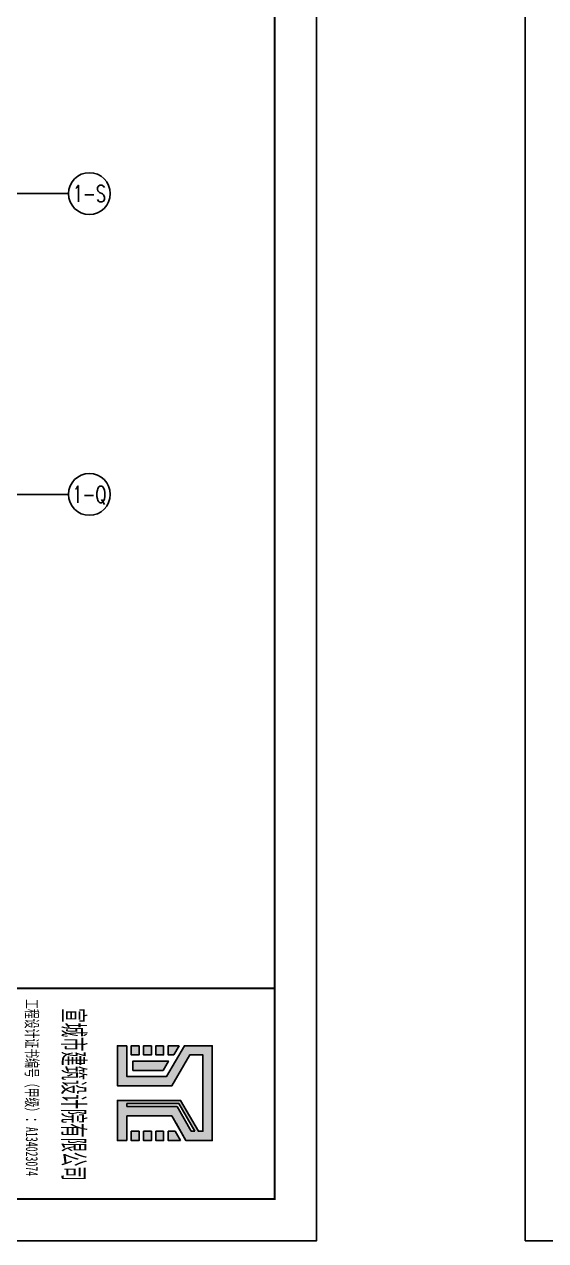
# Model space of a CAD drawing. Extents: x -321761 to 1215725, y 241863 to 438812.
# Drawn here: x 832729 to 845213, y 241863 to 270970 of the extents above; entities that cross this region are included whole.
import ezdxf
from ezdxf.enums import TextEntityAlignment as Align

# ---------------------------------------------------------------- set-up
doc = ezdxf.new("R2010")
doc.units = 0
doc.header["$LTSCALE"] = 1000
doc.linetypes.add('CENTER', pattern=[2, 1.25, -0.25, 0.25, -0.25])
doc.layers.get('0').update_dxf_attribs({"linetype": 'CONTINUOUS'})
for name, color, linetype in [('AXIS', 253, 'CENTER'), ('AXIS_NUM', 7, 'CONTINUOUS'), ('BORDER', 7, 'CONTINUOUS'), ('BZ_标准图框', 7, 'CONTINUOUS')]:
    doc.layers.add(name, color=color, linetype=linetype)
doc.styles.add('HT', font='simhei.ttf')
doc.styles.add('TSSD_Axis', font='Complex.shx', dxfattribs={"width": 0.7, "bigfont": 'hztxt.shx'})

# ---------------------------------------------------------------- blocks, each defined once
blk = doc.blocks.new('ts_axno')
at = {"color": 0, "linetype": 'ByBlock', "lineweight": -2}
blk.add_circle((0, 0), 0.5, dxfattribs=at)
at = {"color": 0, "linetype": 'ByBlock', "lineweight": -2, "style": 'TSSD_Axis', "width": 0.7}
blk.add_attdef('A', text='', height=0.6, dxfattribs=at).set_placement((0, 0), align=Align.MIDDLE_CENTER)
blk = doc.blocks.new('23wca1')
h = blk.add_hatch(color=1)
h.paths.add_polyline_path([(1517, 32430), (-752, 32430), (-752, 31764), (-15, 31338), (-15, 30383), (-531, 30383), (-752, 30383), (-752, 30162), (206, 30162), (206, 31466), (-531, 31891), (-531, 32209), (1295, 32209), (1295, 32099), (558, 31673), (558, 30162), (1517, 30162), (1517, 30383), (1295, 30383), (927, 30383), (927, 31460), (1517, 31801)])
h.paths.add_polyline_path([(1295, 31928), (706, 31588), (706, 30383), (632, 30383), (632, 31630), (1295, 32013)], flags=16)
h = blk.add_hatch(color=1)
h.paths.add_polyline_path([(1517, 31673), (1295, 31545), (1295, 31378), (1517, 31378)])
h.paths.add_polyline_path([(1295, 31267), (1295, 31083), (1517, 31083), (1517, 31267)])
h.paths.add_polyline_path([(1295, 30973), (1295, 30788), (1517, 30788), (1517, 30973)])
h.paths.add_polyline_path([(1517, 30493), (1517, 30678), (1295, 30678), (1295, 30493)])
h.paths.add_polyline_path([(-162, 31253), (-384, 31381), (-384, 30530), (-162, 30530)])
h.paths.add_polyline_path([(-752, 31636), (-752, 31378), (-531, 31378), (-531, 31508)])
h.paths.add_polyline_path([(-752, 31267), (-752, 31083), (-531, 31083), (-531, 31267)])
h.paths.add_polyline_path([(-531, 30788), (-531, 30973), (-752, 30973), (-752, 30788)])
h.paths.add_polyline_path([(-531, 30678), (-752, 30678), (-752, 30493), (-531, 30493)])
for points in [[(927, 30383), (927, 31460), (1517, 31801), (1517, 32430), (-752, 32430), (-752, 31764), (-15, 31338), (-15, 30383), (-531, 30383)], [(-752, 30383), (-752, 30162), (206, 30162), (206, 31466), (-531, 31891), (-531, 32209), (1295, 32209), (1295, 32099), (558, 31673), (558, 30162), (1517, 30162), (1517, 30383)], [(1295, 32013), (632, 31630), (632, 30383)], [(1295, 31928), (706, 31588), (706, 30383)], [(1517, 31801), (1106, 31564)], [(1295, 32013), (1295, 31928)], [(-752, 31636), (-752, 31378), (-531, 31378), (-531, 31508)], [(-752, 31636), (-531, 31508)], [(1295, 31545), (1295, 31378), (1517, 31378), (1517, 31673)], [(1517, 31673), (1295, 31545)], [(-752, 30383), (-531, 30383)], [(706, 30383), (632, 30383)], [(1295, 30383), (927, 30383)], [(1295, 30383), (1517, 30383)]]:
    blk.add_lwpolyline(points)
for points in [[(-752, 31267), (-752, 31083), (-531, 31083), (-531, 31267)], [(-162, 31253), (-384, 31381), (-384, 30530), (-162, 30530)], [(1295, 31267), (1295, 31083), (1517, 31083), (1517, 31267)], [(-752, 30973), (-752, 30788), (-531, 30788), (-531, 30973)], [(1295, 30973), (1295, 30788), (1517, 30788), (1517, 30973)], [(-752, 30678), (-752, 30493), (-531, 30493), (-531, 30678)], [(1295, 30678), (1295, 30493), (1517, 30493), (1517, 30678)]]:
    blk.add_lwpolyline(points, close=True)
at = {"layer": 'BZ_标准图框', "const_width": 50.4}
blk.add_lwpolyline([(-2126, -6072), (-2126, 33928)], dxfattribs=at)
at = {"layer": 'BZ_标准图框', "style": 'HT', "width": 0.5}
blk.add_text('宣城市建筑设计院有限公司', height=504, dxfattribs=at).set_placement((416, 28867), align=Align.CENTER)
at = {"layer": 'BZ_标准图框', "style": 'HT', "width": 0.6}
blk.add_text('工程设计证书编号（甲级）：A134023074', height=288, dxfattribs=at).set_placement((-1869, 27969))

msp = doc.modelspace()

# ---------------------------------------------------------------- linework, layer by layer
at = {"layer": 'AXIS', "color": 3, "linetype": 'ByBlock'}
for p, q in [((829787.8, 266920.4), (833787.8, 266920.4)), ((829787.8, 259720.4), (833787.8, 259720.4))]:
    msp.add_line(p, q, dxfattribs=at)
at = {"layer": 'BORDER'}
for points in [[(797725.4, 241862.6), (797725.4, 301262.6), (839725.4, 301262.6), (839725.4, 241862.6)], [(844725.4, 241862.6), (844725.4, 301262.6), (886725.4, 301262.6), (886725.4, 241862.6)]]:
    msp.add_lwpolyline(points, close=True, dxfattribs=at)
at = {"layer": 'BORDER', "const_width": 50}
msp.add_lwpolyline([(798725.4, 242862.6), (798725.4, 298762.6), (838725.4, 298762.6), (838725.4, 242862.6)], close=True, dxfattribs=at)

# ---------------------------------------------------------------- block references
at = {"rotation": 270}
msp.add_blockref('23wca1', (804797.7, 245776.6), dxfattribs=at)
at = {"layer": 'AXIS_NUM'}
ref = msp.add_blockref('ts_axno', (834287.8, 266920.4), dxfattribs=dict(at, xscale=1000, yscale=1000, zscale=1000))
ref.add_attrib('8', '1-S', dxfattribs={"height": 400, "style": 'TSSD_Axis', "width": 0.7}).set_placement((834287.8, 266920.4), align=Align.MIDDLE_CENTER)
ref = msp.add_blockref('ts_axno', (834287.8, 259720.4), dxfattribs=dict(at, xscale=1000, yscale=1000, zscale=1000))
ref.add_attrib('8', '1-Q', dxfattribs={"height": 400, "style": 'TSSD_Axis', "width": 0.7}).set_placement((834287.8, 259720.4), align=Align.MIDDLE_CENTER)

doc.saveas('drawing.dxf')
